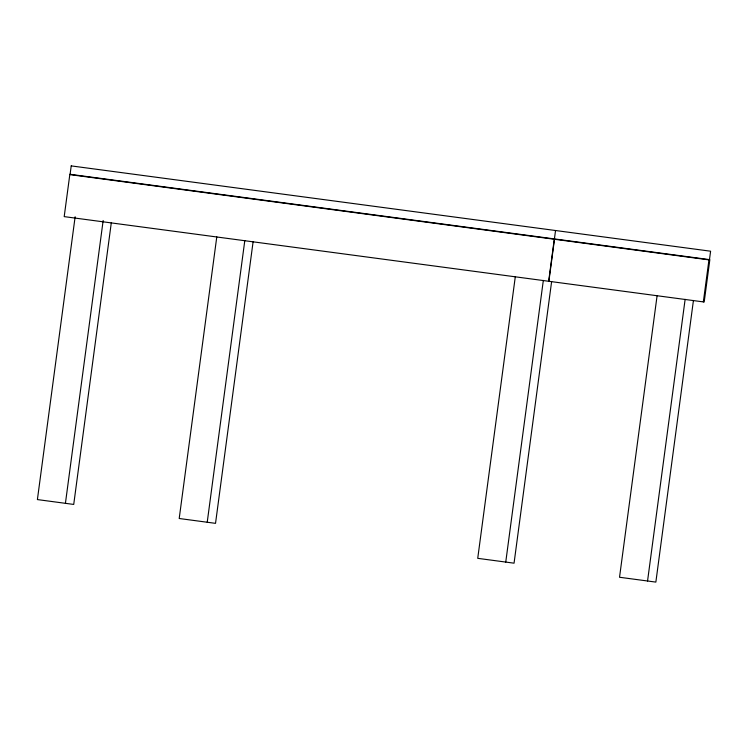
<?xml version="1.0" encoding="UTF-8"?>
<svg xmlns="http://www.w3.org/2000/svg" width="748" height="748" viewBox="0 0 748 748"><rect width="100%" height="100%" fill="white"/><g stroke="black" fill="none" stroke-linecap="round" stroke-linejoin="round"><path stroke-width="1.12" d="M75.137 216.761L37.4 499.58L73.725 504.433L111.302 222.764M65.422 503.32L103.159 220.501M216.789 236.845L179.202 518.504L215.527 523.348L253.114 241.688M207.224 522.244L244.802 240.576M515.307 276.676L477.729 558.335L514.054 563.179L551.631 281.519M505.751 562.075L543.329 280.406M548.667 281.267L554.315 238.911M554.371 239.257L555.54 230.515M548.882 281.295L554.53 238.939M657.109 295.591L619.531 577.26L655.856 582.103L693.433 300.444M647.553 581L685.131 299.331M703.344 301.902L709.001 259.547L69.854 174.265L64.197 216.621L704.186 302.014L709.843 259.659M71.219 165.897L70.05 174.639L709.431 259.949L710.6 251.206L71.219 165.897"/></g></svg>
